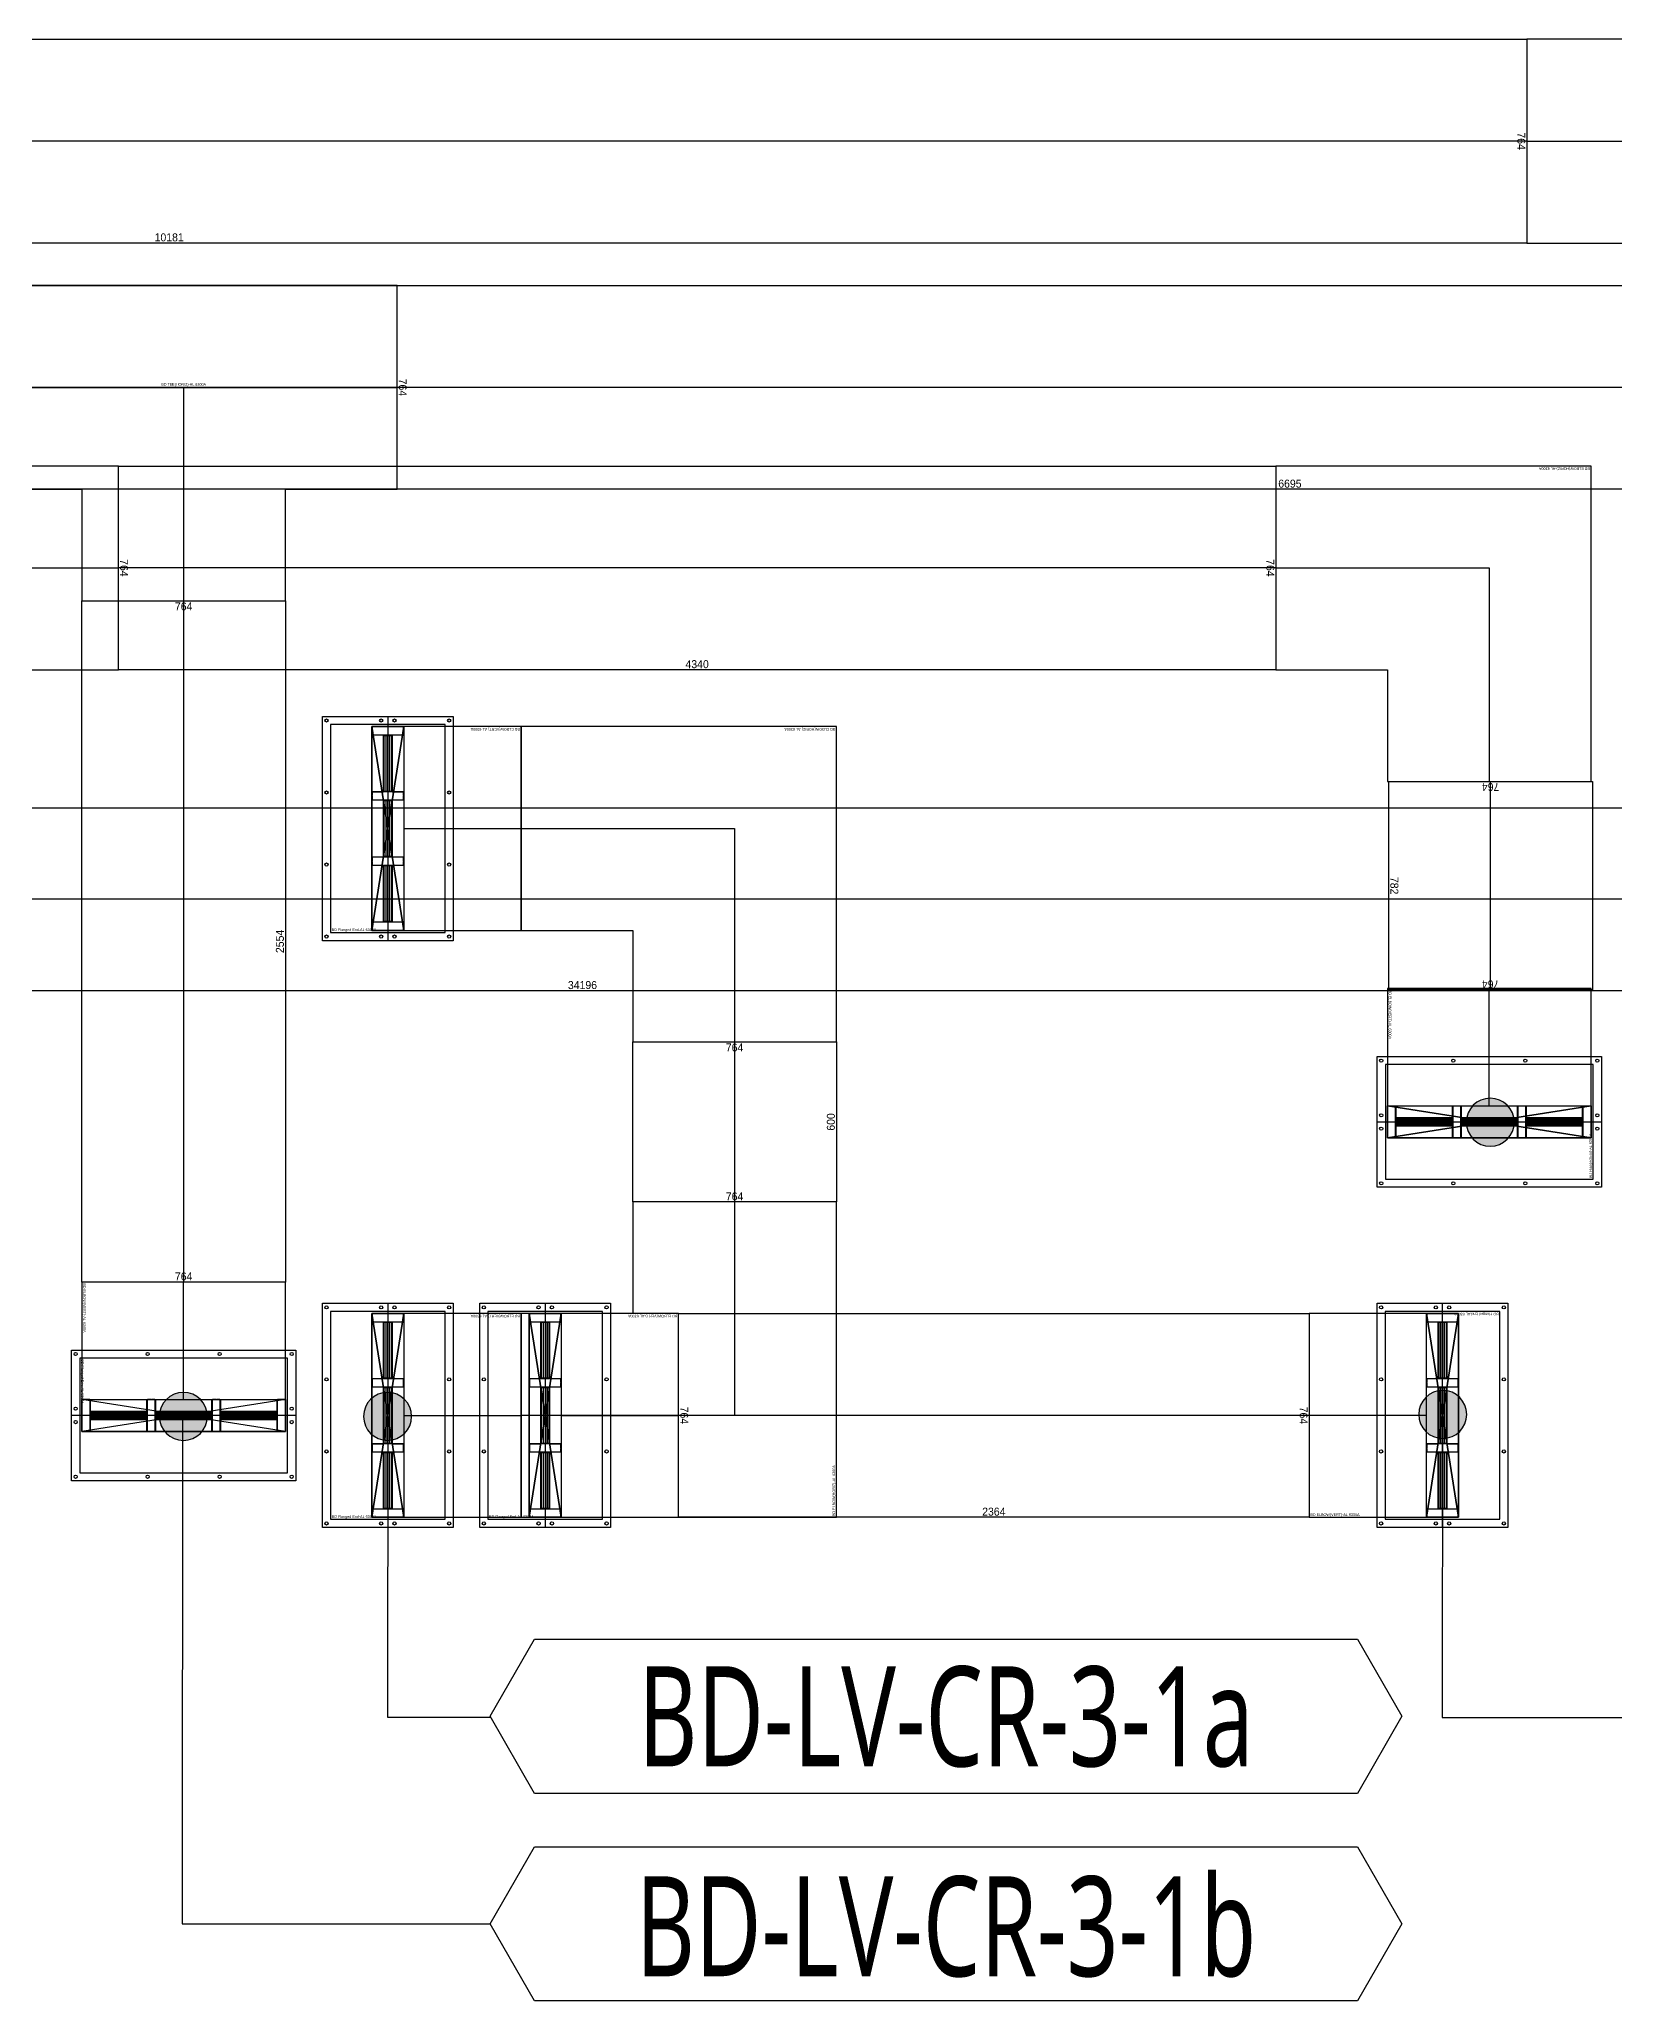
# Model space of a CAD drawing. Header units: millimetres. Extents: x 84228 to 374549, y -351975 to 847575.
# Drawn here: x 294034 to 299941, y 741656 to 749009 of the extents above; entities that cross this region are included whole.
import ezdxf
from ezdxf.enums import TextEntityAlignment as Align

# ---------------------------------------------------------------- set-up
doc = ezdxf.new("R2010")
doc.units = ezdxf.units.MM
doc.header["$LTSCALE"] = 150
doc.layers.get('Defpoints').update_dxf_attribs({"color": 150})
for name, color, linetype in [('-----27 Bus Duct_LV_380-220V', 200, 'Continuous'), ('-----27 Bus Duct_LV_380-220V_LOAD BANK', 7, 'Continuous'), ('-----27 Bus Duct_LV_380-220V_UT', 41, 'Continuous'), ('-----27 Bus Duct_LV_380-220V_UT B', 71, 'Continuous'), ('-----99 Cable Schedule', 2, 'Continuous')]:
    doc.layers.add(name, color=color, linetype=linetype)
doc.styles.add('DH', font='malgun.ttf')
doc.styles.add('ELEC', font='Dotum.ttf')
doc.styles.get("Standard").update_dxf_attribs({"font": 'Dotum.ttf'})
doc.dimstyles.new('전기통신참고용-치수', dxfattribs={"dimscale": 15, "dimtxt": 2, "dimasz": 0, "dimexe": 0, "dimexo": 0, "dimgap": 0.4, "dimtad": 4, "dimdec": 0, "dimzin": 0, "dimdsep": 46, "dimtxsty": 'Standard', "dimblk": 'NONE', "dimcen": 0, "dimse1": 1, "dimse2": 1, "dimsd1": 1, "dimsd2": 1, "dimclrd": 8, "dimclre": 8, "dimclrt": 8, "dimadec": 0, "dimazin": 0, "dimtfac": 1, "dimtdec": 0, "dimtix": 1, "dimtmove": 2, "dimatfit": 0, "dimldrblk": 'NONE', "dimfxl": 2, "dimtolj": 1, "dimtzin": 0, "dimarcsym": 0})

# ---------------------------------------------------------------- blocks, each defined once
blk = doc.blocks.new('*U465')
at = {"color": 1}
blk.add_line((382, 30484.9), (382, 1445.4), dxfattribs=at)
at = {"color": 0}
blk.add_lwpolyline([(764, 1445.4), (0, 1445.4), (0, 30484.9), (764, 30484.9)], close=True, dxfattribs=at)
blk = doc.blocks.new('*D595')
at = {"layer": 'Defpoints', "color": 0, "transparency": 16777216}
for p in [(686, 9979.5), (686, 9979.5), (686, -24216)]:
    blk.add_point(p, dxfattribs=at)
at = {"color": 0, "transparency": 16777216, "insert": (665, -7118.3), "char_height": 30, "attachment_point": 5, "rotation": 90}
blk.add_mtext('\\A1;{\\C0;34196}', dxfattribs=at)
blk = doc.blocks.new('_None')
blk = doc.blocks.new('*D646')
at = {"layer": 'Defpoints', "color": 0, "transparency": 16777216}
for p in [(0, 7698.7), (764, 7698.7), (764, 7698.7)]:
    blk.add_point(p, dxfattribs=at)
at = {"color": 0, "transparency": 16777216, "insert": (382, 7677.7), "char_height": 30, "attachment_point": 5}
blk.add_mtext('\\A1;{\\C0;764}', dxfattribs=at)
blk = doc.blocks.new('*D647')
at = {"layer": 'Defpoints', "color": 0, "transparency": 16777216}
for p in [(764, 7698.7), (764, 7698.7), (764, 5145)]:
    blk.add_point(p, dxfattribs=at)
at = {"color": 0, "transparency": 16777216, "insert": (743, 6421.8), "char_height": 30, "attachment_point": 5, "rotation": 90}
blk.add_mtext('\\A1;{\\C0;2554}', dxfattribs=at)
blk = doc.blocks.new('*D648')
at = {"layer": 'Defpoints', "color": 0, "transparency": 16777216}
for p in [(0, 5145), (764, 5145), (764, 5145)]:
    blk.add_point(p, dxfattribs=at)
at = {"color": 0, "transparency": 16777216, "insert": (382, 5166), "char_height": 30, "attachment_point": 5}
blk.add_mtext('\\A1;{\\C0;764}', dxfattribs=at)
blk = doc.blocks.new('*U5')
at = {"color": 1}
for p, q in [((60, 382), (-60, -382)), ((-60, 382), (60, -382))]:
    blk.add_line(p, q, dxfattribs=at)
at = {"color": 0}
blk.add_line((0, 420.5), (0, -420.5), dxfattribs=at)
for points in [[(245, -420.5), (-245, -420.5), (-245, 420.5), (245, 420.5)], [(-215, -389.5), (215, -389.5), (215, 389.5), (-215, 389.5)]]:
    blk.add_lwpolyline(points, close=True, dxfattribs=at)
at = {"color": 1}
blk.add_lwpolyline([(60, -382), (-60, -382), (-60, 382), (60, 382)], close=True, dxfattribs=at)
for points in [[(-60, 136, -0.4142136), (-58, 138), (-17.2, 138, 0.4142136), (-16.2, 139), (-16.2, 349, 0.4142136), (-17.2, 350), (-58, 350, -0.4142136), (-60, 352), (-60, 382, -0.4142136), (-59, 381), (-59, 352, 0.4142136), (-58, 351), (58, 351, 0.4142136), (59, 352), (59, 381, -0.4142136), (60, 382), (60, 352, -0.4142136), (58, 350), (17.2, 350, 0.4142136), (16.2, 349), (16.2, 139, 0.4142136), (17.2, 138), (58, 138, -0.4142136), (60, 136), (60, 124, -0.4142136), (59, 125), (59, 136, 0.4142136), (58, 137), (-58, 137, 0.4142136), (-59, 136), (-59, 125, -0.4142136), (-60, 124), (-60, 124), (-60, 124), (-60, 124)], [(-15.2, 139), (-15.2, 349, -0.4142136), (-14.2, 350), (14.2, 350, -0.4142136), (15.2, 349), (15.2, 139, -0.4142136), (14.2, 138), (-14.2, 138, -0.4142136)], [(-14.2, 140), (-14.2, 348, -0.4142136), (-13.2, 349), (-8.85, 349, -0.4142136), (-7.85, 348), (-7.85, 140, -0.4142136), (-8.85, 139), (-13.2, 139, -0.4142136)], [(-6.85, 140), (-6.85, 348, -0.4142136), (-5.85, 349), (-1.5, 349, -0.4142136), (-0.5, 348), (-0.5, 140, -0.4142136), (-1.5, 139), (-5.85, 139, -0.4142136)], [(0.5, 140), (0.5, 348, -0.4142136), (1.5, 349), (5.85, 349, -0.4142136), (6.85, 348), (6.85, 140, -0.4142136), (5.85, 139), (1.5, 139, -0.4142136)], [(7.85, 140), (7.85, 348, -0.4142136), (8.85, 349), (13.2, 349, -0.4142136), (14.2, 348), (14.2, 140, -0.4142136), (13.2, 139), (8.85, 139, -0.4142136)], [(-60, -108, -0.4142136), (-58, -106), (-17.2, -106, 0.4142136), (-16.2, -105), (-16.2, 105, 0.4142136), (-17.2, 106), (-58, 106, -0.4142136), (-60, 108), (-60, 122, -0.4142136), (-59, 121), (-59, 108, 0.4142136), (-58, 107), (58, 107, 0.4142136), (59, 108), (59, 121, -0.4142136), (60, 122), (60, 108, -0.4142136), (58, 106), (17.2, 106, 0.4142136), (16.2, 105), (16.2, -105, 0.4142136), (17.2, -106), (58, -106, -0.4142136), (60, -108), (60, -121, -0.4142136), (59, -120), (59, -108, 0.4142136), (58, -107), (-58, -107, 0.4142136), (-59, -108), (-59, -120, -0.4142136), (-60, -121), (-60, -121), (-60, -121), (-60, -121)], [(-15.2, -105), (-15.2, 105, -0.4142136), (-14.2, 106), (14.2, 106, -0.4142136), (15.2, 105), (15.2, -105, -0.4142136), (14.2, -106), (-14.2, -106, -0.4142136)], [(-14.2, -104), (-14.2, 104, -0.4142136), (-13.2, 105), (-8.85, 105, -0.4142136), (-7.85, 104), (-7.85, -104, -0.4142136), (-8.85, -105), (-13.2, -105, -0.4142136)], [(-6.85, -104), (-6.85, 104, -0.4142136), (-5.85, 105), (-1.5, 105, -0.4142136), (-0.5, 104), (-0.5, -104, -0.4142136), (-1.5, -105), (-5.85, -105, -0.4142136)], [(0.5, -104), (0.5, 104, -0.4142136), (1.5, 105), (5.85, 105, -0.4142136), (6.85, 104), (6.85, -104, -0.4142136), (5.85, -105), (1.5, -105, -0.4142136)], [(7.85, -104), (7.85, 104, -0.4142136), (8.85, 105), (13.2, 105, -0.4142136), (14.2, 104), (14.2, -104, -0.4142136), (13.2, -105), (8.85, -105, -0.4142136)], [(-60, -352, -0.4142136), (-58, -350), (-17.2, -350, 0.4142136), (-16.2, -349), (-16.2, -139, 0.4142136), (-17.2, -138), (-58, -138, -0.4142136), (-60, -136), (-60, -123, -0.4142136), (-59, -124), (-59, -136, 0.4142136), (-58, -137), (58, -137, 0.4142136), (59, -136), (59, -124, -0.4142136), (60, -123), (60, -136, -0.4142136), (58, -138), (17.2, -138, 0.4142136), (16.2, -139), (16.2, -349, 0.4142136), (17.2, -350), (58, -350, -0.4142136), (60, -352), (60, -382, -0.4142136), (59, -381), (59, -352, 0.4142136), (58, -351), (-58, -351, 0.4142136), (-59, -352), (-59, -381, -0.4142136), (-60, -382), (-60, -382), (-60, -382), (-60, -382)], [(-15.2, -349), (-15.2, -139, -0.4142136), (-14.2, -138), (14.2, -138, -0.4142136), (15.2, -139), (15.2, -349, -0.4142136), (14.2, -350), (-14.2, -350, -0.4142136)], [(-14.2, -348), (-14.2, -140, -0.4142136), (-13.2, -139), (-8.85, -139, -0.4142136), (-7.85, -140), (-7.85, -348, -0.4142136), (-8.85, -349), (-13.2, -349, -0.4142136)], [(-6.85, -348), (-6.85, -140, -0.4142136), (-5.85, -139), (-1.5, -139, -0.4142136), (-0.5, -140), (-0.5, -348, -0.4142136), (-1.5, -349), (-5.85, -349, -0.4142136)], [(0.5, -348), (0.5, -140, -0.4142136), (1.5, -139), (5.85, -139, -0.4142136), (6.85, -140), (6.85, -348, -0.4142136), (5.85, -349), (1.5, -349, -0.4142136)], [(7.85, -348), (7.85, -140, -0.4142136), (8.85, -139), (13.2, -139, -0.4142136), (14.2, -140), (14.2, -348, -0.4142136), (13.2, -349), (8.85, -349, -0.4142136)]]:
    blk.add_lwpolyline(points, format="xyb", close=True, dxfattribs=at)
at = {"color": 0}
for centre in [(-230, 405), (-25, 405), (25, 405), (230, 405), (-230, 135), (230, 135), (-230, -135), (230, -135), (-230, -405), (-25, -405), (25, -405), (230, -405)]:
    blk.add_circle(centre, 6, dxfattribs=at)
at = {"color": 0, "style": 'ELEC'}
blk.add_text('BD Flanged End-AL 6300A', height=10, dxfattribs=at).set_placement((-210, -379.5), align=Align.MIDDLE_LEFT)
blk = doc.blocks.new('*U7')
at = {"color": 1}
for p, q in [((340, 382), (220, -382)), ((220, 382), (340, -382))]:
    blk.add_line(p, q, dxfattribs=at)
at = {"color": 0}
blk.add_lwpolyline([(-220, -382), (220, -382), (220, 382), (-220, 382)], close=True, dxfattribs=at)
blk.add_lwpolyline([(220, -382), (340, -382), (340, 382), (220, 382)], dxfattribs=at)
at = {"color": 1}
for points in [[(220, 136, -0.4142136), (222, 138), (262.8, 138, 0.4142136), (263.8, 139), (263.8, 349, 0.4142136), (262.8, 350), (222, 350, -0.4142136), (220, 352), (220, 382, -0.4142136), (221, 381), (221, 352, 0.4142136), (222, 351), (338, 351, 0.4142136), (339, 352), (339, 381, -0.4142136), (340, 382), (340, 352, -0.4142136), (338, 350), (297.2, 350, 0.4142136), (296.2, 349), (296.2, 139, 0.4142136), (297.2, 138), (338, 138, -0.4142136), (340, 136), (340, 124, -0.4142136), (339, 125), (339, 136, 0.4142136), (338, 137), (222, 137, 0.4142136), (221, 136), (221, 125, -0.4142136), (220, 124), (220, 124), (220, 124), (220, 124)], [(264.8, 139), (264.8, 349, -0.4142136), (265.8, 350), (294.2, 350, -0.4142136), (295.2, 349), (295.2, 139, -0.4142136), (294.2, 138), (265.8, 138, -0.4142136)], [(265.8, 140), (265.8, 348, -0.4142136), (266.8, 349), (271.15, 349, -0.4142136), (272.15, 348), (272.15, 140, -0.4142136), (271.15, 139), (266.8, 139, -0.4142136)], [(273.15, 140), (273.15, 348, -0.4142136), (274.15, 349), (278.5, 349, -0.4142136), (279.5, 348), (279.5, 140, -0.4142136), (278.5, 139), (274.15, 139, -0.4142136)], [(280.5, 140), (280.5, 348, -0.4142136), (281.5, 349), (285.85, 349, -0.4142136), (286.85, 348), (286.85, 140, -0.4142136), (285.85, 139), (281.5, 139, -0.4142136)], [(287.85, 140), (287.85, 348, -0.4142136), (288.85, 349), (293.2, 349, -0.4142136), (294.2, 348), (294.2, 140, -0.4142136), (293.2, 139), (288.85, 139, -0.4142136)], [(220, -108, -0.4142136), (222, -106), (262.8, -106, 0.4142136), (263.8, -105), (263.8, 105, 0.4142136), (262.8, 106), (222, 106, -0.4142136), (220, 108), (220, 122, -0.4142136), (221, 121), (221, 108, 0.4142136), (222, 107), (338, 107, 0.4142136), (339, 108), (339, 121, -0.4142136), (340, 122), (340, 108, -0.4142136), (338, 106), (297.2, 106, 0.4142136), (296.2, 105), (296.2, -105, 0.4142136), (297.2, -106), (338, -106, -0.4142136), (340, -108), (340, -121, -0.4142136), (339, -120), (339, -108, 0.4142136), (338, -107), (222, -107, 0.4142136), (221, -108), (221, -120, -0.4142136), (220, -121), (220, -121), (220, -121), (220, -121)], [(264.8, -105), (264.8, 105, -0.4142136), (265.8, 106), (294.2, 106, -0.4142136), (295.2, 105), (295.2, -105, -0.4142136), (294.2, -106), (265.8, -106, -0.4142136)], [(265.8, -104), (265.8, 104, -0.4142136), (266.8, 105), (271.15, 105, -0.4142136), (272.15, 104), (272.15, -104, -0.4142136), (271.15, -105), (266.8, -105, -0.4142136)], [(273.15, -104), (273.15, 104, -0.4142136), (274.15, 105), (278.5, 105, -0.4142136), (279.5, 104), (279.5, -104, -0.4142136), (278.5, -105), (274.15, -105, -0.4142136)], [(280.5, -104), (280.5, 104, -0.4142136), (281.5, 105), (285.85, 105, -0.4142136), (286.85, 104), (286.85, -104, -0.4142136), (285.85, -105), (281.5, -105, -0.4142136)], [(287.85, -104), (287.85, 104, -0.4142136), (288.85, 105), (293.2, 105, -0.4142136), (294.2, 104), (294.2, -104, -0.4142136), (293.2, -105), (288.85, -105, -0.4142136)], [(220, -352, -0.4142136), (222, -350), (262.8, -350, 0.4142136), (263.8, -349), (263.8, -139, 0.4142136), (262.8, -138), (222, -138, -0.4142136), (220, -136), (220, -123, -0.4142136), (221, -124), (221, -136, 0.4142136), (222, -137), (338, -137, 0.4142136), (339, -136), (339, -124, -0.4142136), (340, -123), (340, -136, -0.4142136), (338, -138), (297.2, -138, 0.4142136), (296.2, -139), (296.2, -349, 0.4142136), (297.2, -350), (338, -350, -0.4142136), (340, -352), (340, -382, -0.4142136), (339, -381), (339, -352, 0.4142136), (338, -351), (222, -351, 0.4142136), (221, -352), (221, -381, -0.4142136), (220, -382), (220, -382), (220, -382), (220, -382)], [(264.8, -349), (264.8, -139, -0.4142136), (265.8, -138), (294.2, -138, -0.4142136), (295.2, -139), (295.2, -349, -0.4142136), (294.2, -350), (265.8, -350, -0.4142136)], [(265.8, -348), (265.8, -140, -0.4142136), (266.8, -139), (271.15, -139, -0.4142136), (272.15, -140), (272.15, -348, -0.4142136), (271.15, -349), (266.8, -349, -0.4142136)], [(273.15, -348), (273.15, -140, -0.4142136), (274.15, -139), (278.5, -139, -0.4142136), (279.5, -140), (279.5, -348, -0.4142136), (278.5, -349), (274.15, -349, -0.4142136)], [(280.5, -348), (280.5, -140, -0.4142136), (281.5, -139), (285.85, -139, -0.4142136), (286.85, -140), (286.85, -348, -0.4142136), (285.85, -349), (281.5, -349, -0.4142136)], [(287.85, -348), (287.85, -140, -0.4142136), (288.85, -139), (293.2, -139, -0.4142136), (294.2, -140), (294.2, -348, -0.4142136), (293.2, -349), (288.85, -349, -0.4142136)]]:
    blk.add_lwpolyline(points, format="xyb", close=True, dxfattribs=at)
blk.add_lwpolyline([(220, 0), (-220, 0)], dxfattribs=at)
at = {"color": 0, "style": 'ELEC'}
blk.add_text('BD ELBOW(VERT)-AL 6300A', height=10, dxfattribs=at).set_placement((-215, -372), align=Align.MIDDLE_LEFT)
blk = doc.blocks.new('*U15')
at = {"color": 0}
blk.add_lwpolyline([(-382, -382), (800, -382), (800, 382), (382, 382), (382, 800), (-382, 800)], close=True, dxfattribs=at)
at = {"color": 1}
blk.add_lwpolyline([(800, 0), (0, 0), (0, 800)], dxfattribs=at)
at = {"color": 0, "style": 'ELEC'}
blk.add_text('BD ELBOW(HORIZ)-AL 6300A', height=10, dxfattribs=at).set_placement((-377, -372), align=Align.MIDDLE_LEFT)
blk = doc.blocks.new('*D562')
at = {"layer": 'Defpoints', "color": 0, "transparency": 16777216}
for p in [(0, 3950), (764, 3950), (764, 3950)]:
    blk.add_point(p, dxfattribs=at)
at = {"color": 0, "transparency": 16777216, "insert": (382, 3929), "char_height": 30, "attachment_point": 5}
blk.add_mtext('\\A1;{\\C0;764}', dxfattribs=at)
blk = doc.blocks.new('*D563')
at = {"layer": 'Defpoints', "color": 0, "transparency": 16777216}
for p in [(764, 3950), (764, 3950), (764, 3350)]:
    blk.add_point(p, dxfattribs=at)
at = {"color": 0, "transparency": 16777216, "insert": (743, 3650), "char_height": 30, "attachment_point": 5, "rotation": 90}
blk.add_mtext('\\A1;{\\C0;600}', dxfattribs=at)
blk = doc.blocks.new('*D564')
at = {"layer": 'Defpoints', "color": 0, "transparency": 16777216}
for p in [(0, 3350), (764, 3350), (764, 3350)]:
    blk.add_point(p, dxfattribs=at)
at = {"color": 0, "transparency": 16777216, "insert": (382, 3371), "char_height": 30, "attachment_point": 5}
blk.add_mtext('\\A1;{\\C0;764}', dxfattribs=at)
blk = doc.blocks.new('A$C9a0ab699')
h = blk.add_hatch(color=0)
edge = h.paths.add_edge_path()
edge.add_arc((0, 0), 64, 720, 1080, ccw=False)
at = {"color": 0}
blk.add_circle((0, 0), 64, dxfattribs=at)
blk = doc.blocks.new('*D566')
at = {"layer": 'Defpoints', "color": 0, "transparency": 16777216}
for p in [(0, 6175), (764, 6175), (764, 6175)]:
    blk.add_point(p, dxfattribs=at)
at = {"color": 0, "transparency": 16777216, "insert": (382, 6154), "char_height": 30, "attachment_point": 5}
blk.add_mtext('\\A1;{\\C0;764}', dxfattribs=at)
blk = doc.blocks.new('*D567')
at = {"layer": 'Defpoints', "color": 0, "transparency": 16777216}
for p in [(764, 6175), (764, 6175), (764, 3811)]:
    blk.add_point(p, dxfattribs=at)
at = {"color": 0, "transparency": 16777216, "insert": (743, 4993), "char_height": 30, "attachment_point": 5, "rotation": 90}
blk.add_mtext('\\A1;{\\C0;2364}', dxfattribs=at)
blk = doc.blocks.new('*D568')
at = {"layer": 'Defpoints', "color": 0, "transparency": 16777216}
for p in [(0, 3811), (764, 3811), (764, 3811)]:
    blk.add_point(p, dxfattribs=at)
at = {"color": 0, "transparency": 16777216, "insert": (382, 3832), "char_height": 30, "attachment_point": 5}
blk.add_mtext('\\A1;{\\C0;764}', dxfattribs=at)
blk = doc.blocks.new('*D574')
at = {"layer": 'Defpoints', "color": 0, "transparency": 16777216}
for p in [(0, 10171), (764, 10171), (764, 10171)]:
    blk.add_point(p, dxfattribs=at)
at = {"color": 0, "transparency": 16777216, "insert": (382, 10150), "char_height": 30, "attachment_point": 5}
blk.add_mtext('\\A1;{\\C0;764}', dxfattribs=at)
blk = doc.blocks.new('*D575')
at = {"layer": 'Defpoints', "color": 0, "transparency": 16777216}
for p in [(764, 10171), (764, 10171), (764, 5831.5)]:
    blk.add_point(p, dxfattribs=at)
at = {"color": 0, "transparency": 16777216, "insert": (743, 8001.2), "char_height": 30, "attachment_point": 5, "rotation": 90}
blk.add_mtext('\\A1;{\\C0;4340}', dxfattribs=at)
blk = doc.blocks.new('*D576')
at = {"layer": 'Defpoints', "color": 0, "transparency": 16777216}
for p in [(0, 5831.5), (764, 5831.5), (764, 5831.5)]:
    blk.add_point(p, dxfattribs=at)
at = {"color": 0, "transparency": 16777216, "insert": (382, 5852.5), "char_height": 30, "attachment_point": 5}
blk.add_mtext('\\A1;{\\C0;764}', dxfattribs=at)
blk = doc.blocks.new('*D578')
at = {"layer": 'Defpoints', "color": 0, "transparency": 16777216}
for p in [(0, 6175), (764, 6175), (764, 6175)]:
    blk.add_point(p, dxfattribs=at)
at = {"color": 0, "transparency": 16777216, "insert": (382, 6154), "char_height": 30, "attachment_point": 5}
blk.add_mtext('\\A1;{\\C0;764}', dxfattribs=at)
blk = doc.blocks.new('*D579')
at = {"layer": 'Defpoints', "color": 0, "transparency": 16777216}
for p in [(764, 6175), (764, 6175), (764, 5393.1)]:
    blk.add_point(p, dxfattribs=at)
at = {"color": 0, "transparency": 16777216, "insert": (743, 5784.1), "char_height": 30, "attachment_point": 5, "rotation": 90}
blk.add_mtext('\\A1;{\\C0;782}', dxfattribs=at)
blk = doc.blocks.new('*D580')
at = {"layer": 'Defpoints', "color": 0, "transparency": 16777216}
for p in [(0, 5393.1), (764, 5393.1), (764, 5393.1)]:
    blk.add_point(p, dxfattribs=at)
at = {"color": 0, "transparency": 16777216, "insert": (382, 5414.2), "char_height": 30, "attachment_point": 5}
blk.add_mtext('\\A1;{\\C0;764}', dxfattribs=at)
blk = doc.blocks.new('*D582')
at = {"layer": 'Defpoints', "color": 0, "transparency": 16777216}
for p in [(0, 11112), (764, 11112), (764, 11112)]:
    blk.add_point(p, dxfattribs=at)
at = {"color": 0, "transparency": 16777216, "insert": (382, 11091), "char_height": 30, "attachment_point": 5}
blk.add_mtext('\\A1;{\\C0;764}', dxfattribs=at)
blk = doc.blocks.new('*D583')
at = {"layer": 'Defpoints', "color": 0, "transparency": 16777216}
for p in [(764, 11112), (764, 11112), (764, 931.5)]:
    blk.add_point(p, dxfattribs=at)
at = {"color": 0, "transparency": 16777216, "insert": (743, 6021.7), "char_height": 30, "attachment_point": 5, "rotation": 90}
blk.add_mtext('\\A1;{\\C0;10181}', dxfattribs=at)
blk = doc.blocks.new('*D584')
at = {"layer": 'Defpoints', "color": 0, "transparency": 16777216}
for p in [(0, 931.5), (764, 931.5), (764, 931.5)]:
    blk.add_point(p, dxfattribs=at)
at = {"color": 0, "transparency": 16777216, "insert": (382, 952.5), "char_height": 30, "attachment_point": 5}
blk.add_mtext('\\A1;{\\C0;764}', dxfattribs=at)
blk = doc.blocks.new('*U21')
at = {"color": 0}
blk.add_lwpolyline([(-800, -382), (-382, -382), (-382, -800), (382, -800), (382, -382), (800, -382), (800, 382), (-800, 382)], close=True, dxfattribs=at)
at = {"color": 1}
for points in [[(-800, 0), (800, 0)], [(0, 0), (0, -800)]]:
    blk.add_lwpolyline(points, dxfattribs=at)
at = {"color": 0, "style": 'ELEC'}
blk.add_text('BD TEE(HORIZ)-AL 6300A', height=10, dxfattribs=at).set_placement((0, 10), align=Align.MIDDLE)
blk = doc.blocks.new('*D650')
at = {"layer": 'Defpoints', "color": 0, "transparency": 16777216}
for p in [(0, 6056), (764, 6056), (764, 6056)]:
    blk.add_point(p, dxfattribs=at)
at = {"color": 0, "transparency": 16777216, "insert": (382, 6035), "char_height": 30, "attachment_point": 5}
blk.add_mtext('\\A1;{\\C0;764}', dxfattribs=at)
blk = doc.blocks.new('*D651')
at = {"layer": 'Defpoints', "color": 0, "transparency": 16777216}
for p in [(764, 6056), (764, 6056), (764, -639)]:
    blk.add_point(p, dxfattribs=at)
at = {"color": 0, "transparency": 16777216, "insert": (743, 2708.5), "char_height": 30, "attachment_point": 5, "rotation": 90}
blk.add_mtext('\\A1;{\\C0;6695}', dxfattribs=at)
blk = doc.blocks.new('*D652')
at = {"layer": 'Defpoints', "color": 0, "transparency": 16777216}
for p in [(0, -639), (764, -639), (764, -639)]:
    blk.add_point(p, dxfattribs=at)
at = {"color": 0, "transparency": 16777216, "insert": (382, -618), "char_height": 30, "attachment_point": 5}
blk.add_mtext('\\A1;{\\C0;764}', dxfattribs=at)
blk = doc.blocks.new('*U593')
at = {"color": 1}
blk.add_line((343, 9979.5), (343, -24216), dxfattribs=at)
at = {"color": 0}
blk.add_lwpolyline([(686, -24216), (0, -24216), (0, 9979.5), (686, 9979.5)], close=True, dxfattribs=at)
dim = blk.add_linear_dim(base=(686, 9979.4989), p1=(686, -24216.0013), p2=(686, 9979.4989), angle=90, text='{\\C0;<>}', dimstyle='전기통신참고용-치수', override={"dimtad": 1, "dimtxsty": 'Standard', "dimclrd": 0, "dimclre": 0, "dimclrt": 0}, dxfattribs=at)
dim.commit()
dim.dimension.update_dxf_attribs({"geometry": '*D595', "text_midpoint": (664.9796, -7118.2512)})
blk = doc.blocks.new('*U645')
at = {"color": 1}
blk.add_line((382, 7698.7), (382, 5145), dxfattribs=at)
at = {"color": 0}
blk.add_lwpolyline([(764, 5145), (0, 5145), (0, 7698.7), (764, 7698.7)], close=True, dxfattribs=at)
for base, p1, p2, override, picture, middle in [((764, 7698.7), (0, 7698.7), (764, 7698.7), {"dimtxsty": 'Standard', "dimclrd": 0, "dimclre": 0, "dimclrt": 0}, '*D646', (382, 7677.7)), ((764, 5145), (0, 5145), (764, 5145), {"dimtad": 1, "dimtxsty": 'Standard', "dimclrd": 0, "dimclre": 0, "dimclrt": 0}, '*D648', (382, 5166))]:
    dim = blk.add_linear_dim(base=base, p1=p1, p2=p2, text='{\\C0;<>}', dimstyle='전기통신참고용-치수', override=override, dxfattribs=at)
    dim.commit()
    dim.dimension.update_dxf_attribs({"geometry": picture, "text_midpoint": middle})
dim = blk.add_linear_dim(base=(764, 7698.7), p1=(764, 5145), p2=(764, 7698.7), angle=90, text='{\\C0;<>}', dimstyle='전기통신참고용-치수', override={"dimtad": 1, "dimtxsty": 'Standard', "dimclrd": 0, "dimclre": 0, "dimclrt": 0}, dxfattribs=at)
dim.commit()
dim.dimension.update_dxf_attribs({"geometry": '*D647', "text_midpoint": (743, 6421.8)})
blk = doc.blocks.new('*U561')
at = {"color": 1}
blk.add_line((382, 3950), (382, 3350), dxfattribs=at)
at = {"color": 0}
blk.add_lwpolyline([(764, 3350), (0, 3350), (0, 3950), (764, 3950)], close=True, dxfattribs=at)
for base, p1, p2, override, picture, middle in [((764, 3950), (0, 3950), (764, 3950), {"dimtxsty": 'Standard', "dimclrd": 0, "dimclre": 0, "dimclrt": 0}, '*D562', (382, 3929)), ((764, 3350), (0, 3350), (764, 3350), {"dimtad": 1, "dimtxsty": 'Standard', "dimclrd": 0, "dimclre": 0, "dimclrt": 0}, '*D564', (382, 3371))]:
    dim = blk.add_linear_dim(base=base, p1=p1, p2=p2, text='{\\C0;<>}', dimstyle='전기통신참고용-치수', override=override, dxfattribs=at)
    dim.commit()
    dim.dimension.update_dxf_attribs({"geometry": picture, "text_midpoint": middle})
dim = blk.add_linear_dim(base=(764, 3950), p1=(764, 3350), p2=(764, 3950), angle=90, text='{\\C0;<>}', dimstyle='전기통신참고용-치수', override={"dimtad": 1, "dimtxsty": 'Standard', "dimclrd": 0, "dimclre": 0, "dimclrt": 0}, dxfattribs=at)
dim.commit()
dim.dimension.update_dxf_attribs({"geometry": '*D563', "text_midpoint": (743, 3650)})
blk = doc.blocks.new('*U565')
at = {"color": 1}
blk.add_line((382, 6175), (382, 3811), dxfattribs=at)
at = {"color": 0}
blk.add_lwpolyline([(764, 3811), (0, 3811), (0, 6175), (764, 6175)], close=True, dxfattribs=at)
for base, p1, p2, override, picture, middle in [((764, 6175), (0, 6175), (764, 6175), {"dimtxsty": 'Standard', "dimclrd": 0, "dimclre": 0, "dimclrt": 0}, '*D566', (382, 6154)), ((764, 3811), (0, 3811), (764, 3811), {"dimtad": 1, "dimtxsty": 'Standard', "dimclrd": 0, "dimclre": 0, "dimclrt": 0}, '*D568', (382, 3832))]:
    dim = blk.add_linear_dim(base=base, p1=p1, p2=p2, text='{\\C0;<>}', dimstyle='전기통신참고용-치수', override=override, dxfattribs=at)
    dim.commit()
    dim.dimension.update_dxf_attribs({"geometry": picture, "text_midpoint": middle})
dim = blk.add_linear_dim(base=(764, 6175), p1=(764, 3811), p2=(764, 6175), angle=90, text='{\\C0;<>}', dimstyle='전기통신참고용-치수', override={"dimtad": 1, "dimtxsty": 'Standard', "dimclrd": 0, "dimclre": 0, "dimclrt": 0}, dxfattribs=at)
dim.commit()
dim.dimension.update_dxf_attribs({"geometry": '*D567', "text_midpoint": (743, 4993)})
blk = doc.blocks.new('*U573')
at = {"color": 1}
blk.add_line((382, 10171), (382, 5831.5), dxfattribs=at)
at = {"color": 0}
blk.add_lwpolyline([(764, 5831.5), (0, 5831.5), (0, 10171), (764, 10171)], close=True, dxfattribs=at)
for base, p1, p2, override, picture, middle in [((764, 10171), (0, 10171), (764, 10171), {"dimtxsty": 'Standard', "dimclrd": 0, "dimclre": 0, "dimclrt": 0}, '*D574', (382, 10150)), ((764, 5831.5), (0, 5831.5), (764, 5831.5), {"dimtad": 1, "dimtxsty": 'Standard', "dimclrd": 0, "dimclre": 0, "dimclrt": 0}, '*D576', (382, 5852.5))]:
    dim = blk.add_linear_dim(base=base, p1=p1, p2=p2, text='{\\C0;<>}', dimstyle='전기통신참고용-치수', override=override, dxfattribs=at)
    dim.commit()
    dim.dimension.update_dxf_attribs({"geometry": picture, "text_midpoint": middle})
dim = blk.add_linear_dim(base=(764, 10171), p1=(764, 5831.5), p2=(764, 10171), angle=90, text='{\\C0;<>}', dimstyle='전기통신참고용-치수', override={"dimtad": 1, "dimtxsty": 'Standard', "dimclrd": 0, "dimclre": 0, "dimclrt": 0}, dxfattribs=at)
dim.commit()
dim.dimension.update_dxf_attribs({"geometry": '*D575', "text_midpoint": (742.9796472, 8001.25)})
blk = doc.blocks.new('*U577')
at = {"color": 1}
blk.add_line((382, 6175), (382, 5393.1), dxfattribs=at)
at = {"color": 0}
blk.add_lwpolyline([(764, 5393.1), (0, 5393.1), (0, 6175), (764, 6175)], close=True, dxfattribs=at)
for base, p1, p2, override, picture, middle in [((764, 6175), (0, 6175), (764, 6175), {"dimtxsty": 'Standard', "dimclrd": 0, "dimclre": 0, "dimclrt": 0}, '*D578', (382, 6154)), ((764, 5393.1), (0, 5393.1), (764, 5393.1), {"dimtad": 1, "dimtxsty": 'Standard', "dimclrd": 0, "dimclre": 0, "dimclrt": 0}, '*D580', (382, 5414.2))]:
    dim = blk.add_linear_dim(base=base, p1=p1, p2=p2, text='{\\C0;<>}', dimstyle='전기통신참고용-치수', override=override, dxfattribs=at)
    dim.commit()
    dim.dimension.update_dxf_attribs({"geometry": picture, "text_midpoint": middle})
dim = blk.add_linear_dim(base=(764, 6175), p1=(764, 5393.1), p2=(764, 6175), angle=90, text='{\\C0;<>}', dimstyle='전기통신참고용-치수', override={"dimtad": 1, "dimtxsty": 'Standard', "dimclrd": 0, "dimclre": 0, "dimclrt": 0}, dxfattribs=at)
dim.commit()
dim.dimension.update_dxf_attribs({"geometry": '*D579', "text_midpoint": (743, 5784.1)})
blk = doc.blocks.new('*U581')
at = {"color": 1}
blk.add_line((382, 11112), (382, 931.5), dxfattribs=at)
at = {"color": 0}
blk.add_lwpolyline([(764, 931.5), (0, 931.5), (0, 11112), (764, 11112)], close=True, dxfattribs=at)
for base, p1, p2, override, picture, middle in [((764, 11112), (0, 11112), (764, 11112), {"dimtxsty": 'Standard', "dimclrd": 0, "dimclre": 0, "dimclrt": 0}, '*D582', (382, 11091)), ((764, 931.5), (0, 931.5), (764, 931.5), {"dimtad": 1, "dimtxsty": 'Standard', "dimclrd": 0, "dimclre": 0, "dimclrt": 0}, '*D584', (382, 952.5))]:
    dim = blk.add_linear_dim(base=base, p1=p1, p2=p2, text='{\\C0;<>}', dimstyle='전기통신참고용-치수', override=override, dxfattribs=at)
    dim.commit()
    dim.dimension.update_dxf_attribs({"geometry": picture, "text_midpoint": middle})
dim = blk.add_linear_dim(base=(764, 11112), p1=(764, 931.5), p2=(764, 11112), angle=90, text='{\\C0;<>}', dimstyle='전기통신참고용-치수', override={"dimtad": 1, "dimtxsty": 'Standard', "dimclrd": 0, "dimclre": 0, "dimclrt": 0}, dxfattribs=at)
dim.commit()
dim.dimension.update_dxf_attribs({"geometry": '*D583', "text_midpoint": (742.9796472, 6021.75)})
blk = doc.blocks.new('*U649')
at = {"color": 1}
blk.add_line((382, 6056), (382, -639), dxfattribs=at)
at = {"color": 0}
blk.add_lwpolyline([(764, -639), (0, -639), (0, 6056), (764, 6056)], close=True, dxfattribs=at)
for base, p1, p2, override, picture, middle in [((764, 6056), (0, 6056), (764, 6056), {"dimtxsty": 'Standard', "dimclrd": 0, "dimclre": 0, "dimclrt": 0}, '*D650', (382, 6035)), ((764, -639), (0, -639), (764, -639), {"dimtad": 1, "dimtxsty": 'Standard', "dimclrd": 0, "dimclre": 0, "dimclrt": 0}, '*D652', (382, -618))]:
    dim = blk.add_linear_dim(base=base, p1=p1, p2=p2, text='{\\C0;<>}', dimstyle='전기통신참고용-치수', override=override, dxfattribs=at)
    dim.commit()
    dim.dimension.update_dxf_attribs({"geometry": picture, "text_midpoint": middle})
dim = blk.add_linear_dim(base=(764, 6056), p1=(764, -639), p2=(764, 6056), angle=90, text='{\\C0;<>}', dimstyle='전기통신참고용-치수', override={"dimtad": 1, "dimtxsty": 'Standard', "dimclrd": 0, "dimclre": 0, "dimclrt": 0}, dxfattribs=at)
dim.commit()
dim.dimension.update_dxf_attribs({"geometry": '*D651', "text_midpoint": (743, 2708.5)})

msp = doc.modelspace()

# ---------------------------------------------------------------- linework, layer by layer
at = {"layer": '-----99 Cable Schedule', "color": 1, "elevation": 0}
for points in [[(294571, 743849.4), (294570.5, 741944.4), (295724.5, 741944.4)], [(295340.5, 743846.8), (295340, 742719.2), (295726, 742719.2)], [(299294.5, 743845), (299294, 742717.4), (300148, 742717.4)]]:
    msp.add_lwpolyline(points, dxfattribs=at)
for points in [[(298976.3, 743010.6), (299143, 742721.9), (298976.3, 742433.1), (295891.2, 742433.1), (295724.5, 742721.9), (295891.2, 743010.6)], [(298976.3, 742233.1), (299143, 741944.4), (298976.3, 741655.6), (295891.2, 741655.6), (295724.5, 741944.4), (295891.2, 742233.1)]]:
    msp.add_lwpolyline(points, close=True, dxfattribs=at)

# ---------------------------------------------------------------- block references
at = {"layer": '-----27 Bus Duct_LV_380-220V'}
for name, p, rotation in [('*U581', (288499.5, 749008.9), 270), ('*U15', (300411.5, 748626.9), 180), ('*U15', (293531, 747026.9), 270), ('*U573', (288499.5, 747408.9), 270), ('*U15', (299470.5, 747026.9), 180), ('*U7', (295621, 746050), 180), ('*U15', (296641, 746050), 180), ('*U577', (299857.5, 751620), 180), ('*U7', (299470.5, 745230), 270), ('*U5', (299470.5, 744950), 89.99999999999999), ('*U15', (296641, 743850), 89.99999999999999), ('*U7', (295621, 743850), 180), ('*U7', (296211, 743850), 180), ('*U565', (292620, 744232), 270), ('*U5', (299295, 743850), 180)]:
    msp.add_blockref(name, p, dxfattribs=dict(at, rotation=rotation))
for name, p in [('*U5', (295341, 746050)), ('*U561', (296259, 741300)), ('*U5', (295341, 743850)), ('*U5', (295931, 743850)), ('*U7', (299015, 743850))]:
    msp.add_blockref(name, p, dxfattribs=at)
at = {"layer": '-----27 Bus Duct_LV_380-220V_LOAD BANK', "rotation": 270}
msp.add_blockref('*U465', (277566.6, 748085.7), dxfattribs=at)
at = {"layer": '-----27 Bus Duct_LV_380-220V_UT'}
for name, p in [('*U21', (294575.5, 747703.7)), ('*U645', (294193.5, 739205))]:
    msp.add_blockref(name, p, dxfattribs=at)
at = {"layer": '-----27 Bus Duct_LV_380-220V_UT', "rotation": 270}
for name, p in [('*U649', (296014.5, 748085.7)), ('*U7', (294575.5, 744130)), ('*U5', (294575.5, 743850))]:
    msp.add_blockref(name, p, dxfattribs=at)
at = {"layer": '-----27 Bus Duct_LV_380-220V_UT B', "rotation": 270}
msp.add_blockref('*U593', (303189, 746128), dxfattribs=at)
at = {"layer": '-----99 Cable Schedule', "color": 1, "xscale": -1.40625, "yscale": 1.40625, "zscale": 1.40625}
for p, rotation in [((299474.1, 744949), 180), ((294574.5, 743846.4), 90), ((295340, 743846.4), 90), ((299296, 743853.6), 270)]:
    msp.add_blockref('A$C9a0ab699', p, dxfattribs=dict(at, rotation=rotation))

# ---------------------------------------------------------------- texts
at = {"layer": '-----99 Cable Schedule', "color": 2, "style": 'DH', "width": 0.7}
for s, p in [('BD-LV-CR-3-1a', (297433.7, 742721.9, 0)), ('BD-LV-CR-3-1b', (297433.7, 741944.4, 0))]:
    msp.add_text(s, height=375, dxfattribs=at).set_placement(p, align=Align.MIDDLE)

doc.saveas('drawing.dxf')
